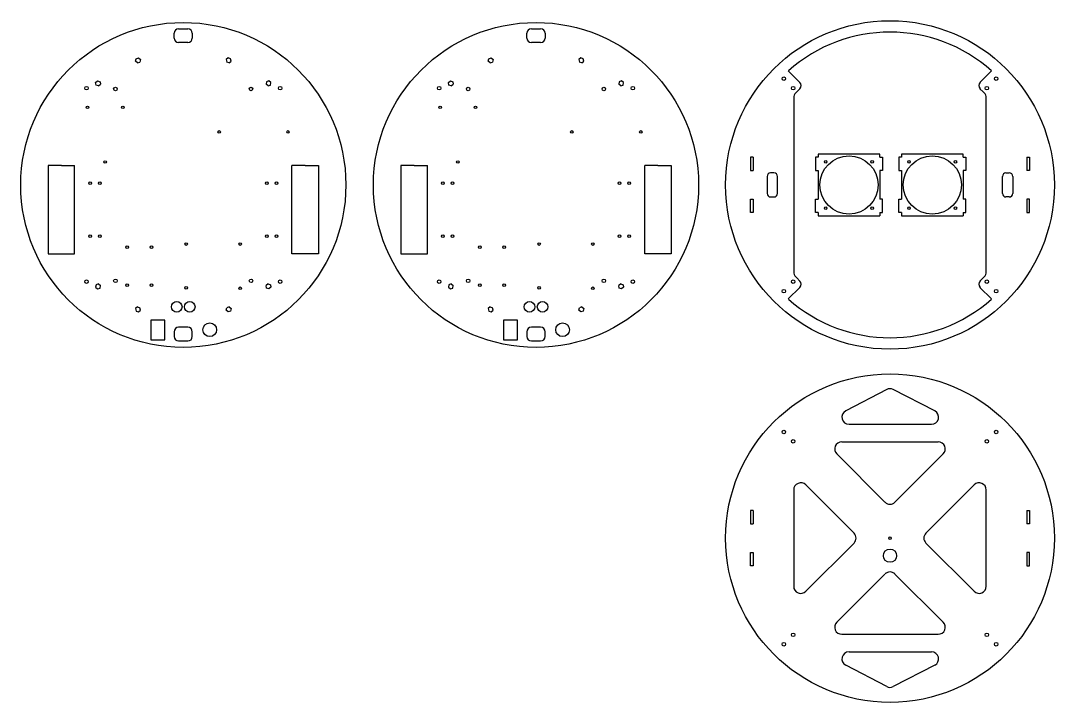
# Model space of a CAD drawing. Header units: millimetres. Extents: x -933 to 2412, y -3270 to 805.
# Drawn here: x 406 to 1575, y 33 to 805 of the extents above; entities that cross this region are included whole.
import ezdxf

# ---------------------------------------------------------------- set-up
doc = ezdxf.new("R2010")
doc.units = ezdxf.units.MM
doc.layers.add('Capa1', color=7, linetype='Continuous')
doc.layers.add('Predeterminado', color=7, linetype='Continuous')

msp = doc.modelspace()

# ---------------------------------------------------------------- linework, layer by layer
at = {"layer": 'Capa1', "color": 7, "linetype": 'Continuous'}
for p, q in [((1385.7, 387), (1339.3, 362.8)), ((1440, 362.8), (1393.1, 387.1)), ((1343, 347.7), (1389.4, 347.7)), ((1389.4, 347.7), (1436.4, 347.7)), ((1334.8, 327.7), (1444, 327.7)), ((1329.1, 314.1), (1383.7, 259.5)), ((1395, 259.5), (1449.6, 314.1)), ((1348.7, 224.5), (1294.1, 279.1)), ((1430, 224.5), (1484.6, 279.1)), ((1294.1, 158.6), (1348.7, 213.2)), ((1484.6, 158.6), (1430, 213.2)), ((1329.1, 123.5), (1383.7, 178.1)), ((1395, 178.1), (1449.6, 123.5)), ((1280.4, 169.5), (1280.4, 164.2)), ((1334.8, 109.9), (1444, 109.9)), ((1343, 89.9), (1389.4, 89.9)), ((1389.4, 89.9), (1436.4, 89.9)), ((1385.7, 50.6), (1339.3, 74.8)), ((1440, 74.8), (1393.1, 50.6))]:
    msp.add_line(p, q, dxfattribs=at)
for centre, radius in [((1389.4, 218.8), 1.5), ((1389.4, 198.9), 7.5)]:
    msp.add_circle(centre, radius, dxfattribs=at)
for centre, start, end in [((1389.4, 380), 62.734, 117.5843), ((1343, 355.7), 117.5843, 270), ((1436.4, 355.7), 270, 62.734), ((1334.8, 319.7), 90, 225), ((1444, 319.7), 315, 90), ((1288.4, 273.4), 45, 180), ((1490.3, 273.4), 0, 135), ((1389.4, 265.1), 225, 315), ((1343, 218.8), 315, 45), ((1435.7, 218.8), 135, 225), ((1389.4, 172.5), 45, 135), ((1288.4, 164.2), 180, 315), ((1490.3, 164.2), 225, 360), ((1334.8, 117.9), 135, 270), ((1444, 117.9), 270, 45), ((1343, 81.9), 90, 242.4157), ((1436.4, 81.9), 297.266, 90), ((1389.4, 57.7), 242.4157, 297.266)]:
    msp.add_arc(centre, 8, start, end, dxfattribs=at)
at = {"layer": 'Predeterminado', "color": 7, "linetype": 'Continuous'}
for p, q in [((584.3, 795.5), (594.8, 795.5)), ((983.5, 795.5), (994, 795.5)), ((579.3, 785), (579.3, 790.5)), ((599.8, 790.5), (599.8, 785)), ((978.5, 785), (978.5, 790.5)), ((999, 790.5), (999, 785)), ((594.8, 780), (584.3, 780)), ((994, 780), (983.5, 780)), ((535.6, 758.7), (536.1, 761.6)), ((536.1, 761.6), (538.8, 762.5)), ((538.8, 762.5), (541, 760.7)), ((541, 760.7), (540.5, 757.8)), ((640.4, 762.5), (638.2, 760.7)), ((638.2, 760.7), (638.7, 757.8)), ((643.1, 761.6), (640.4, 762.5)), ((643.6, 758.7), (643.1, 761.6)), ((934.8, 758.7), (935.3, 761.6)), ((935.3, 761.6), (938, 762.5)), ((938, 762.5), (940.2, 760.7)), ((940.2, 760.7), (939.7, 757.8)), ((1039.6, 762.5), (1037.4, 760.7)), ((1037.4, 760.7), (1037.9, 757.8)), ((1042.3, 761.6), (1039.6, 762.5)), ((1042.8, 758.7), (1042.3, 761.6)), ((537.8, 756.9), (535.6, 758.7)), ((537.8, 756.9), (540.5, 757.8)), ((641.4, 756.9), (638.7, 757.8)), ((641.4, 756.9), (643.6, 758.7)), ((937, 756.9), (934.8, 758.7)), ((937, 756.9), (939.7, 757.8)), ((1040.6, 756.9), (1037.9, 757.8)), ((1040.6, 756.9), (1042.8, 758.7)), ((1287.5, 734.7), (1274.3, 747.9)), ((1491.2, 734.7), (1504.4, 747.9)), ((490.4, 734.6), (492.6, 736.5)), ((490.9, 731.8), (490.4, 734.6)), ((493.7, 730.8), (490.9, 731.8)), ((492.6, 736.5), (495.4, 735.5)), ((493.7, 730.8), (495.9, 732.7)), ((495.4, 735.5), (495.9, 732.7)), ((683.8, 735.5), (683.3, 732.7)), ((685.5, 730.8), (683.3, 732.7)), ((686.5, 736.5), (683.8, 735.5)), ((685.5, 730.8), (688.2, 731.8)), ((688.7, 734.6), (686.5, 736.5)), ((688.2, 731.8), (688.7, 734.6)), ((889.7, 734.6), (891.9, 736.5)), ((890.2, 731.8), (889.7, 734.6)), ((892.9, 730.8), (890.2, 731.8)), ((891.9, 736.5), (894.6, 735.5)), ((892.9, 730.8), (895.1, 732.7)), ((894.6, 735.5), (895.1, 732.7)), ((1083, 735.5), (1082.5, 732.7)), ((1084.7, 730.8), (1082.5, 732.7)), ((1085.7, 736.5), (1083, 735.5)), ((1084.7, 730.8), (1087.4, 731.8)), ((1087.9, 734.6), (1085.7, 736.5)), ((1087.4, 731.8), (1087.9, 734.6)), ((1284, 724.1), (1287.5, 727.7)), ((1494.8, 724.1), (1491.2, 727.7)), ((1280.4, 717.3), (1280.4, 520.2)), ((1284, 724.1), (1282.8, 722.9)), ((1494.8, 724.1), (1496, 722.9)), ((1498.3, 520.2), (1498.3, 717.3)), ((1234.6, 650), (1231.6, 650)), ((1231.6, 650), (1231.6, 635)), ((1234.6, 650), (1234.6, 635)), ((1308, 650), (1305, 650)), ((1305, 650), (1305, 635)), ((1378, 653.7), (1308, 653.7)), ((1308, 653.7), (1308, 650)), ((1378, 650), (1378, 653.7)), ((1378, 650), (1381, 650)), ((1381, 650), (1381, 635)), ((1402.3, 650), (1399.3, 650)), ((1399.3, 650), (1399.3, 635)), ((1472.3, 653.7), (1402.3, 653.7)), ((1402.3, 653.7), (1402.3, 650)), ((1472.3, 650), (1472.3, 653.7)), ((1472.3, 650), (1475.3, 650)), ((1475.3, 650), (1475.3, 635)), ((1544.2, 650), (1547.2, 650)), ((1544.2, 650), (1544.2, 635)), ((1547.2, 650), (1547.2, 635)), ((451.6, 640.7), (436.6, 640.7)), ((436.6, 640.7), (436.6, 540.7)), ((451.6, 640.7), (466.6, 640.7)), ((466.6, 540.7), (466.6, 640.7)), ((727.6, 640.7), (712.6, 640.7)), ((712.6, 540.7), (712.6, 640.7)), ((727.6, 640.7), (742.6, 640.7)), ((742.6, 640.7), (742.6, 540.7)), ((850.8, 640.7), (835.8, 640.7)), ((835.8, 640.7), (835.8, 540.7)), ((850.8, 640.7), (865.8, 640.7)), ((865.8, 540.7), (865.8, 640.7)), ((1126.8, 640.7), (1111.8, 640.7)), ((1111.8, 540.7), (1111.8, 640.7)), ((1126.8, 640.7), (1141.8, 640.7)), ((1141.8, 640.7), (1141.8, 540.7)), ((1231.6, 635), (1234.6, 635)), ((1258.1, 632.4), (1254.3, 632.4)), ((1305, 635), (1308, 635)), ((1308, 635), (1308, 602.5)), ((1381, 635), (1378, 635)), ((1378, 635), (1378, 602.5)), ((1399.3, 635), (1402.3, 635)), ((1402.3, 635), (1402.3, 602.5)), ((1475.3, 635), (1472.3, 635)), ((1472.3, 635), (1472.3, 602.5)), ((1520.6, 632.4), (1524.4, 632.4)), ((1547.2, 635), (1544.2, 635)), ((1250.3, 628.4), (1250.3, 609.1)), ((1262.1, 609.1), (1262.1, 628.4)), ((1516.6, 609.1), (1516.6, 628.4)), ((1528.4, 628.4), (1528.4, 609.1)), ((1231.6, 587.5), (1231.6, 602.5)), ((1231.6, 602.5), (1234.6, 602.5)), ((1234.6, 602.5), (1234.6, 587.5)), ((1254.3, 605.1), (1258.1, 605.1)), ((1305, 587.5), (1305, 602.5)), ((1305, 602.5), (1308, 602.5)), ((1381, 602.5), (1378, 602.5)), ((1381, 587.5), (1381, 602.5)), ((1399.3, 587.5), (1399.3, 602.5)), ((1399.3, 602.5), (1402.3, 602.5)), ((1475.3, 602.5), (1472.3, 602.5)), ((1475.3, 587.5), (1475.3, 602.5)), ((1524.4, 605.1), (1520.6, 605.1)), ((1547.2, 602.5), (1544.2, 602.5)), ((1544.2, 602.5), (1544.2, 587.5)), ((1547.2, 587.5), (1547.2, 602.5)), ((1234.6, 587.5), (1231.6, 587.5)), ((1308, 587.5), (1305, 587.5)), ((1308, 587.5), (1308, 583.7)), ((1378, 587.5), (1381, 587.5)), ((1378, 587.5), (1378, 583.7)), ((1402.3, 587.5), (1399.3, 587.5)), ((1402.3, 587.5), (1402.3, 583.7)), ((1472.3, 587.5), (1475.3, 587.5)), ((1472.3, 587.5), (1472.3, 583.7)), ((1544.2, 587.5), (1547.2, 587.5)), ((1308, 583.7), (1378, 583.7)), ((1402.3, 583.7), (1472.3, 583.7)), ((436.6, 540.7), (466.6, 540.7)), ((742.6, 540.7), (712.6, 540.7)), ((835.8, 540.7), (865.8, 540.7)), ((1141.8, 540.7), (1111.8, 540.7)), ((490.9, 505.7), (490.4, 502.9)), ((493.7, 506.7), (490.9, 505.7)), ((493.7, 506.7), (495.9, 504.8)), ((495.4, 502), (495.9, 504.8)), ((685.5, 506.7), (683.3, 504.8)), ((683.8, 502), (683.3, 504.8)), ((685.5, 506.7), (688.2, 505.7)), ((688.2, 505.7), (688.7, 502.9)), ((890.2, 505.7), (889.7, 502.9)), ((892.9, 506.7), (890.2, 505.7)), ((892.9, 506.7), (895.1, 504.8)), ((894.6, 502), (895.1, 504.8)), ((1084.7, 506.7), (1082.5, 504.8)), ((1083, 502), (1082.5, 504.8)), ((1084.7, 506.7), (1087.4, 505.7)), ((1087.4, 505.7), (1087.9, 502.9)), ((1284, 513.4), (1282.8, 514.5)), ((1284, 513.4), (1287.5, 509.8)), ((1494.8, 513.4), (1491.2, 509.8)), ((1494.8, 513.4), (1496, 514.5)), ((490.4, 502.9), (492.6, 501)), ((492.6, 501), (495.4, 502)), ((686.5, 501), (683.8, 502)), ((688.7, 502.9), (686.5, 501)), ((889.7, 502.9), (891.9, 501)), ((891.9, 501), (894.6, 502)), ((1085.7, 501), (1083, 502)), ((1087.9, 502.9), (1085.7, 501)), ((1287.5, 502.7), (1274.3, 489.6)), ((1491.2, 502.7), (1504.4, 489.6)), ((537.8, 480.6), (535.6, 478.8)), ((537.8, 480.6), (540.5, 479.6)), ((541, 476.8), (540.5, 479.6)), ((638.2, 476.8), (638.7, 479.6)), ((641.4, 480.6), (638.7, 479.6)), ((641.4, 480.6), (643.6, 478.8)), ((937, 480.6), (934.8, 478.8)), ((937, 480.6), (939.7, 479.6)), ((940.2, 476.8), (939.7, 479.6)), ((1037.4, 476.8), (1037.9, 479.6)), ((1040.6, 480.6), (1037.9, 479.6)), ((1040.6, 480.6), (1042.8, 478.8)), ((535.6, 478.8), (536.1, 475.9)), ((536.1, 475.9), (538.8, 475)), ((538.8, 475), (541, 476.8)), ((640.4, 475), (638.2, 476.8)), ((643.1, 475.9), (640.4, 475)), ((643.6, 478.8), (643.1, 475.9)), ((934.8, 478.8), (935.3, 475.9)), ((935.3, 475.9), (938, 475)), ((938, 475), (940.2, 476.8)), ((1039.6, 475), (1037.4, 476.8)), ((1042.3, 475.9), (1039.6, 475)), ((1042.8, 478.8), (1042.3, 475.9)), ((568.8, 465.4), (552.8, 465.4)), ((552.8, 465.4), (552.8, 443.4)), ((568.8, 443.4), (568.8, 465.4)), ((594.8, 457.5), (584.3, 457.5)), ((968, 465.4), (952, 465.4)), ((952, 465.4), (952, 443.4)), ((968, 443.4), (968, 465.4)), ((994, 457.5), (983.5, 457.5)), ((579.3, 452.5), (579.3, 447)), ((599.8, 447), (599.8, 452.5)), ((978.5, 452.5), (978.5, 447)), ((999, 447), (999, 452.5)), ((552.8, 443.4), (568.8, 443.4)), ((584.3, 442), (594.8, 442)), ((952, 443.4), (968, 443.4)), ((983.5, 442), (994, 442)), ((1280.4, 273.4), (1280.4, 164.2)), ((1498.3, 164.2), (1498.3, 273.4)), ((1234.6, 250.1), (1231.6, 250.1)), ((1231.6, 250.1), (1231.6, 235.1)), ((1234.6, 250.1), (1234.6, 235.1)), ((1544.2, 250.1), (1547.2, 250.1)), ((1544.2, 250.1), (1544.2, 235.1)), ((1547.2, 250.1), (1547.2, 235.1)), ((1231.6, 235.1), (1234.6, 235.1)), ((1547.2, 235.1), (1544.2, 235.1)), ((1231.6, 187.5), (1231.6, 202.5)), ((1231.6, 202.5), (1234.6, 202.5)), ((1234.6, 202.5), (1234.6, 187.5)), ((1547.2, 202.5), (1544.2, 202.5)), ((1544.2, 202.5), (1544.2, 187.5)), ((1547.2, 187.5), (1547.2, 202.5)), ((1234.6, 187.5), (1231.6, 187.5)), ((1544.2, 187.5), (1547.2, 187.5))]:
    msp.add_line(p, q, dxfattribs=at)
for centre, radius in [((589.6, 618.7), 184), ((988.8, 618.7), 184), ((1389.4, 618.7), 186), ((1269.2, 739), 2), ((1509.6, 739), 2), ((480, 728.3), 2), ((512.8, 727.4), 2), ((666.3, 727.4), 2), ((699.2, 728.3), 2), ((879.2, 728.3), 2), ((912, 727.4), 2), ((1065.6, 727.4), 2), ((1098.4, 728.3), 2), ((1279.8, 728.3), 2), ((1499, 728.3), 2), ((481.1, 706.6), 1.5), ((521.1, 706.6), 1.5), ((880.3, 706.6), 1.5), ((920.3, 706.6), 1.5), ((630.1, 678.7), 1.5), ((708.1, 678.7), 1.5), ((1029.3, 678.7), 1.5), ((1107.3, 678.7), 1.5), ((501.1, 644.7), 1.5), ((900.3, 644.7), 1.5), ((1343, 618.7), 33), ((1316.6, 644.9), 1.5), ((1369.1, 644.9), 1.5), ((1437.3, 618.7), 33), ((1410.9, 644.9), 1.5), ((1463.4, 644.9), 1.5), ((484.1, 620.7), 1.5), ((495.1, 620.7), 1.5), ((684.1, 620.7), 1.5), ((695.1, 620.7), 1.5), ((883.3, 620.7), 1.5), ((894.3, 620.7), 1.5), ((1083.3, 620.7), 1.5), ((1094.3, 620.7), 1.5), ((1316.6, 592.4), 1.5), ((1369.1, 592.4), 1.5), ((1410.9, 592.4), 1.5), ((1463.4, 592.4), 1.5), ((484.1, 560.7), 1.5), ((495.1, 560.7), 1.5), ((684.1, 560.7), 1.5), ((695.1, 560.7), 1.5), ((883.3, 560.7), 1.5), ((894.3, 560.7), 1.5), ((1083.3, 560.7), 1.5), ((1094.3, 560.7), 1.5), ((592.9, 551.8), 1.5), ((653.9, 551.8), 1.5), ((992.2, 551.8), 1.5), ((1053.1, 551.8), 1.5), ((526.1, 548.2), 1.5), ((553.6, 548.2), 1.5), ((925.3, 548.2), 1.5), ((952.8, 548.2), 1.5), ((480, 509.1), 2), ((512.8, 510.1), 2), ((526.1, 505.2), 1.5), ((553.6, 505.2), 1.5), ((592.9, 502.3), 1.5), ((653.9, 501.7), 1.5), ((666.3, 510.1), 2), ((699.2, 509.1), 2), ((879.2, 509.1), 2), ((912, 510.1), 2), ((925.3, 505.2), 1.5), ((952.8, 505.2), 1.5), ((992.2, 502.3), 1.5), ((1053.1, 501.7), 1.5), ((1065.6, 510.1), 2), ((1098.4, 509.1), 2), ((1279.8, 509.1), 2), ((1499, 509.1), 2), ((1269.2, 498.5), 2), ((1509.6, 498.5), 2), ((582.2, 480.7), 6), ((596.9, 480.7), 6), ((981.4, 480.7), 6), ((996.2, 480.7), 6), ((619.6, 454.7), 7.75), ((1018.8, 454.7), 7.75), ((1389.4, 218.8), 186), ((1269.2, 339), 2), ((1509.6, 339), 2), ((1279.8, 328.4), 2), ((1499, 328.4), 2), ((1279.8, 109.2), 2), ((1499, 109.2), 2), ((1269.2, 98.6), 2), ((1509.6, 98.6), 2)]:
    msp.add_circle(centre, radius, dxfattribs=at)
for centre, radius, start, end in [((584.3, 790.5), 5, 90, 180), ((594.8, 790.5), 5, 0, 90), ((983.5, 790.5), 5, 90, 180), ((994, 790.5), 5, 0, 90), ((584.3, 785), 5, 180, 270), ((594.8, 785), 5, 270, 0), ((983.5, 785), 5, 180, 270), ((994, 785), 5, 270, 0), ((1389.4, 618.7), 173, 48.3137, 131.6863), ((1284, 731.2), 5, 315, 45), ((1494.8, 731.2), 5, 135, 225), ((1288.4, 717.3), 8, 135, 180), ((1490.3, 717.3), 8, 0, 45), ((1254.3, 628.4), 4, 90, 180), ((1258.1, 628.4), 4, 0, 90), ((1520.6, 628.4), 4, 90, 180), ((1524.4, 628.4), 4, 0, 90), ((1254.3, 609.1), 4, 180, 270), ((1258.1, 609.1), 4, 270, 0), ((1520.6, 609.1), 4, 180, 270), ((1524.4, 609.1), 4, 270, 0), ((1288.4, 520.2), 8, 180, 225), ((1490.3, 520.2), 8, 315, 360), ((1284, 506.3), 5, 315, 45), ((1494.8, 506.3), 5, 135, 225), ((1389.4, 618.7), 173, 228.3137, 311.6863), ((584.3, 452.5), 5, 90, 180), ((594.8, 452.5), 5, 0, 90), ((983.5, 452.5), 5, 90, 180), ((994, 452.5), 5, 0, 90), ((584.3, 447), 5, 180, 270), ((594.8, 447), 5, 270, 0), ((983.5, 447), 5, 180, 270), ((994, 447), 5, 270, 0)]:
    msp.add_arc(centre, radius, start, end, dxfattribs=at)

doc.saveas('drawing.dxf')
